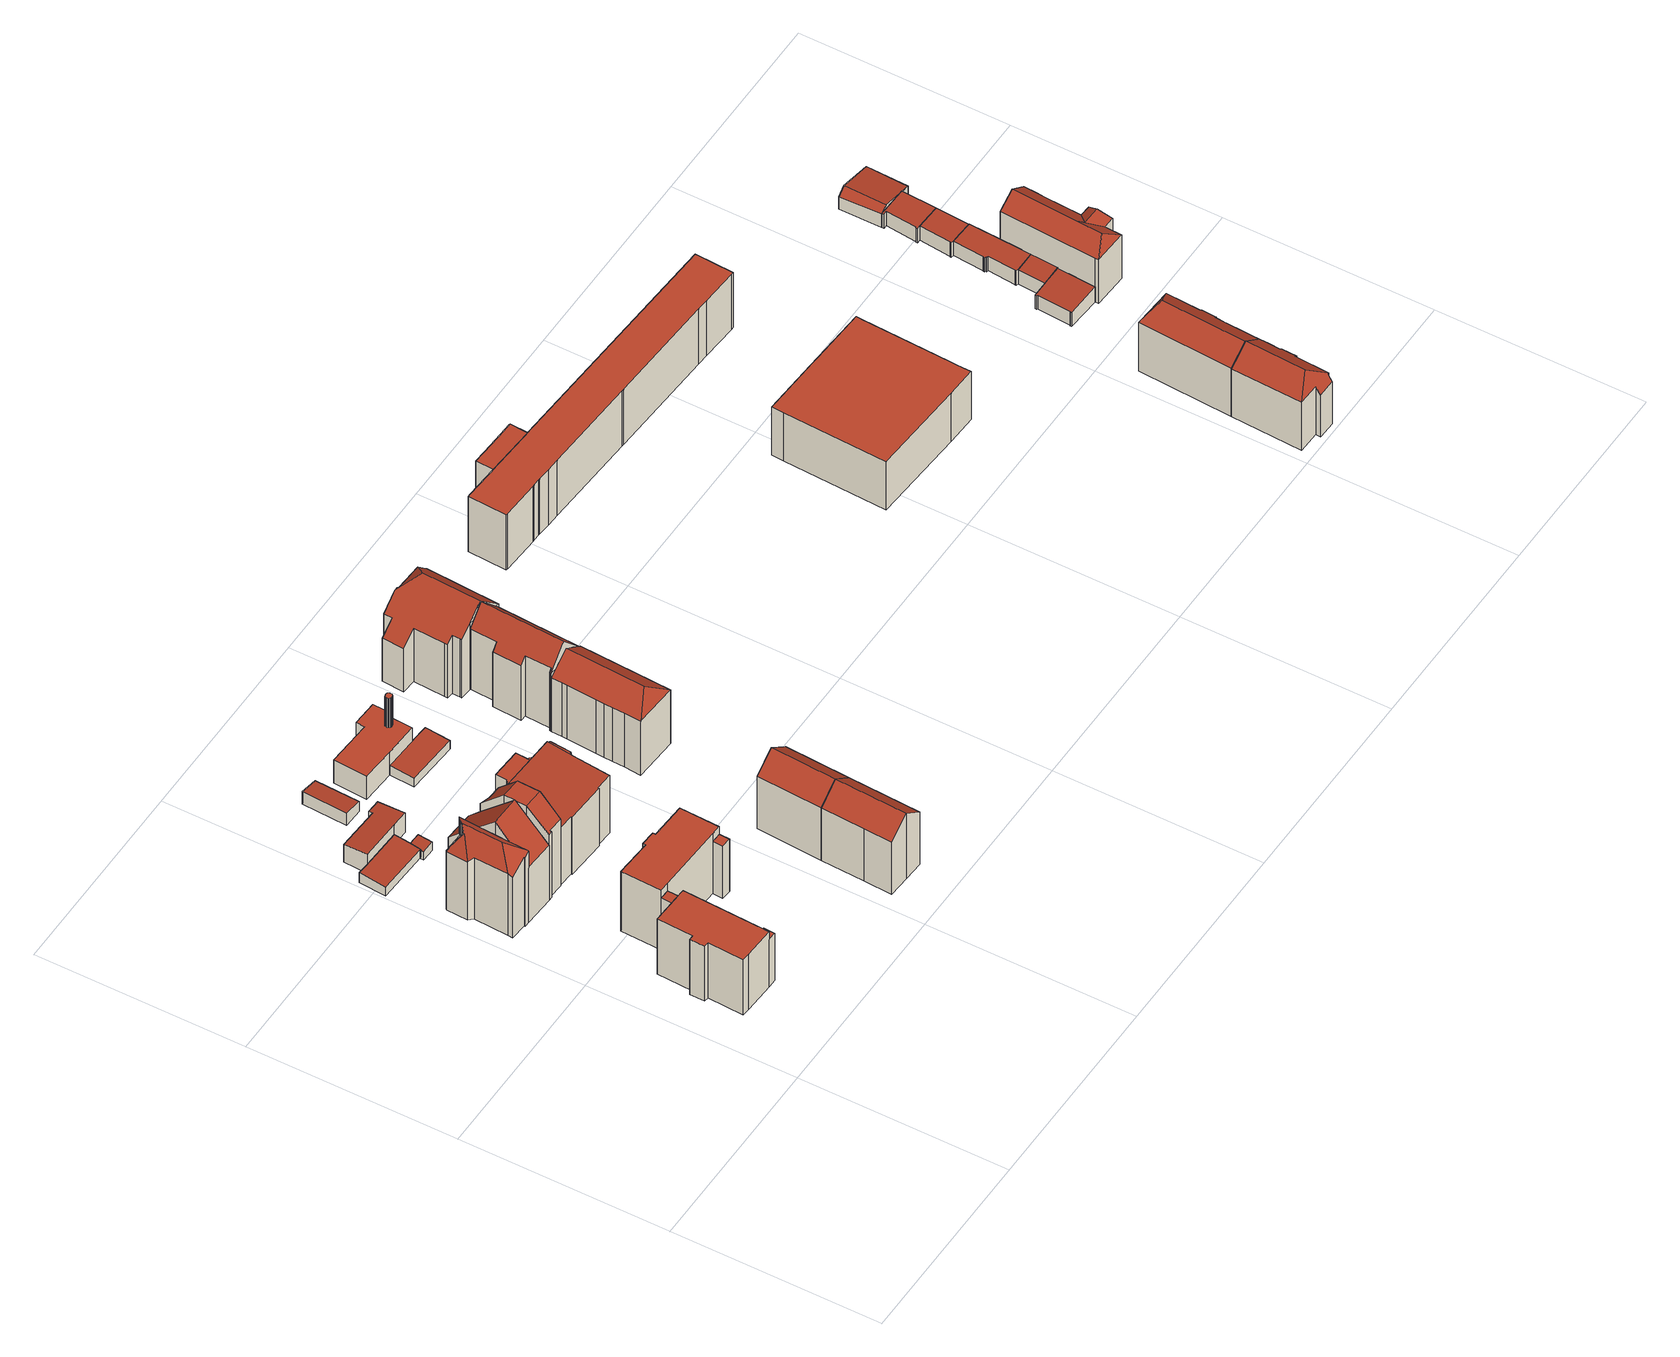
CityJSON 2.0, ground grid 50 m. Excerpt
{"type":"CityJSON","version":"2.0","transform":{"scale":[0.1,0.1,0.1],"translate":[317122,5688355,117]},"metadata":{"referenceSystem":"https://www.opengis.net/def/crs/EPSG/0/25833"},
"CityObjects":{
"building1":{"type":"Building","attributes":{"Gemeindeschluessel":14713000,"Geometrietyp2DReferenz":"3000","function":"31001_9998","roofType":"9999"},"children":["building1-1","building1-2","building1-3"]},
"building1-1":{"type":"BuildingPart","attributes":{"Dachtyp_tdc":"tdcPolyFlatRoof","Dachneigung":0,"QualitaetDacherkennung":42,"Geometrietyp2DReferenz":"3000","roofType":"1000","measuredHeight":13.83},"parents":["building1"],"geometry":[{"type":"MultiSurface","lod":"2","boundaries":[[[0,1,2,3]],[[1,4,5,2]],[[6,0,3,7]],[[6,4,1,0]],[[3,2,5,7]],[[7,5,4,6]]],"semantics":{"surfaces":[{"type":"WallSurface"},{"type":"RoofSurface"},{"type":"GroundSurface"},{"type":"ClosureSurface"}],"values":[0,0,0,1,2,3]}}]},
"building1-2":{"type":"BuildingPart","attributes":{"Dachtyp_tdc":"tdcPolyFlatRoof","Dachneigung":0,"QualitaetDacherkennung":67,"Geometrietyp2DReferenz":"3000","roofType":"1000","measuredHeight":13.85},"parents":["building1"],"geometry":[{"type":"MultiSurface","lod":"2","boundaries":[[[8,9,10,11]],[[12,13,14,15]],[[13,8,11,14]],[[13,12,9,8]],[[11,10,15,14]],[[15,10,9,12]]],"semantics":{"surfaces":[{"type":"WallSurface"},{"type":"RoofSurface"},{"type":"GroundSurface"},{"type":"ClosureSurface"}],"values":[0,0,0,1,2,3]}}]},
"building1-3":{"type":"BuildingPart","attributes":{"Dachtyp_tdc":"tdcPolyFlatRoof","Dachneigung":0,"QualitaetDacherkennung":80,"Geometrietyp2DReferenz":"3000","roofType":"1000","measuredHeight":16.08},"parents":["building1"],"geometry":[{"type":"MultiSurface","lod":"2","boundaries":[[[16,17,18,5,4]],[[17,19,20,18]],[[19,21,22,20]],[[21,23,24,22]],[[23,25,26,24]],[[25,27,28,26]],[[27,29,30,28]],[[29,31,12,15,30]],[[32,33,6,7,10,9]],[[32,31,29,27,25,23,21,19,17,16,33]],[[7,5,18,20,22,24,26,28,30,15,10]],[[4,6,33,16]],[[4,5,7,6]],[[9,12,31,32]],[[9,10,15,12]]],"semantics":{"surfaces":[{"type":"WallSurface"},{"type":"RoofSurface"},{"type":"GroundSurface"},{"type":"ClosureSurface"}],"values":[0,0,0,0,0,0,0,0,0,1,2,0,3,0,3]}}]},
"building2":{"type":"Building","attributes":{"Gemeindeschluessel":14713000,"Geometrietyp2DReferenz":"3000","function":"31001_9998","roofType":"9999"},"children":["building2-1","building2-2","building2-3","building2-4"]},
"building2-1":{"type":"BuildingPart","attributes":{"Dachtyp_tdc":"tdcFreeFormRoof","Dachneigung":57.87,"QualitaetDacherkennung":26,"Geometrietyp2DReferenz":"3000","roofType":"5000","measuredHeight":21.23},"parents":["building2"],"geometry":[{"type":"MultiSurface","lod":"2","boundaries":[[[34,35,36,37]],[[35,38,39,36]],[[38,40,41,39]],[[42,43,44,45,40,38]],[[42,38,35]],[[43,42,35,34,46]],[[37,36,39,41,47]],[[47,41,40,48]],[[37,47,48,34]],[[43,46,44]],[[45,48,40]],[[48,45,44,46,34]]],"semantics":{"surfaces":[{"type":"WallSurface"},{"type":"RoofSurface"},{"type":"GroundSurface"},{"type":"ClosureSurface"}],"values":[0,0,0,1,1,1,2,3,3,0,3,3]}}]},
"building2-2":{"type":"BuildingPart","attributes":{"Dachtyp_tdc":"tdcGableRoof","Dachneigung":44.61,"QualitaetDacherkennung":51,"Geometrietyp2DReferenz":"3000","roofType":"3100","measuredHeight":24.63},"parents":["building2"],"geometry":[{"type":"MultiSurface","lod":"2","boundaries":[[[49,50,51,52]],[[50,53,54,51]],[[53,55,56,54]],[[57,58,59,60]],[[61,62,55,53,50,49,63,64]],[[64,65,66,58,57,67,68,61]],[[69,52,51,54,56,70,71,72,60,59,73]],[[63,74,64]],[[49,52,69,74,63]],[[71,70,62,61]],[[70,56,55,62]],[[57,60,72,67]],[[67,72,71,61,68]],[[74,65,64]],[[69,73,66,65,74]],[[73,59,58,66]]],"semantics":{"surfaces":[{"type":"WallSurface"},{"type":"RoofSurface"},{"type":"GroundSurface"},{"type":"ClosureSurface"}],"values":[0,0,0,0,1,1,2,0,3,3,3,3,3,0,3,3]}}]},
"building2-3":{"type":"BuildingPart","attributes":{"Dachtyp_tdc":"tdcCutGableRoof","Dachneigung":45.67,"QualitaetDacherkennung":77,"Geometrietyp2DReferenz":"3000","roofType":"9999","measuredHeight":24.64},"parents":["building2"],"geometry":[{"type":"MultiSurface","lod":"2","boundaries":[[[75,76,77,78]],[[76,79,80,77]],[[79,81,57,60,80]],[[82,83,84,56,55]],[[83,85,86,84]],[[85,87,88,86]],[[87,89,90,88]],[[89,75,78,90]],[[91,81,79,76,75,89]],[[87,85,83,82,92]],[[89,87,92,61,68,91]],[[78,77,80,60,72,71,70,56,84,86,88,90]],[[67,57,81,91]],[[72,60,57,67]],[[92,62,61]],[[68,67,91]],[[62,70,71,61]],[[61,71,72,67,68]],[[82,55,62,92]],[[70,62,55,56]]],"semantics":{"surfaces":[{"type":"WallSurface"},{"type":"RoofSurface"},{"type":"GroundSurface"},{"type":"ClosureSurface"}],"values":[0,0,0,0,0,0,0,0,1,1,1,2,0,3,0,0,3,3,0,3]}}]},
"building2-4":{"type":"BuildingPart","attributes":{"Dachtyp_tdc":"tdcFreeFormRoof","Dachneigung":44.8,"QualitaetDacherkennung":39,"Geometrietyp2DReferenz":"3000","roofType":"5000","measuredHeight":21.69},"parents":["building2"],"geometry":[{"type":"MultiSurface","lod":"2","boundaries":[[[93,94,95,41,40]],[[94,96,49,52,95]],[[97,98,99,59,58]],[[98,100,101,99]],[[100,102,103,101]],[[102,104,105,103]],[[104,106,107,105]],[[106,108,34,37,107]],[[104,102,100,98,97,109,110]],[[109,65,74,63,96,94,93,111,110]],[[111,44,46,108,106,104,110]],[[47,41,95,52,69,73,59,99,101,103,105,107,37]],[[93,40,45,111]],[[40,41,47,48]],[[40,48,45]],[[66,65,109]],[[63,49,96]],[[69,52,49,63,74]],[[73,69,74,65,66]],[[97,58,66,109]],[[73,66,58,59]],[[45,44,111]],[[46,34,108]],[[37,34,48,47]],[[48,34,46,44,45]]],"semantics":{"surfaces":[{"type":"WallSurface"},{"type":"RoofSurface"},{"type":"GroundSurface"},{"type":"ClosureSurface"}],"values":[0,0,0,0,0,0,0,0,1,1,1,2,0,3,3,0,0,3,3,0,3,0,0,3,3]}}]},
"building3":{"type":"Building","attributes":{"Dachtyp_tdc":"tdcPolyFlatRoof","Gemeindeschluessel":14713000,"Dachneigung":4.51,"QualitaetDacherkennung":77,"Geometrietyp2DReferenz":"3000","function":"31001_9998","roofType":"2100","measuredHeight":2.89},"geometry":[{"type":"MultiSurface","lod":"2","boundaries":[[[112,113,114,115]],[[113,116,117,114]],[[116,118,119,117]],[[118,120,121,119]],[[120,122,123,121]],[[122,124,125,123]],[[124,112,115,125]],[[124,122,120,118,116,113,112]],[[115,114,117,119,121,123,125]]],"semantics":{"surfaces":[{"type":"WallSurface"},{"type":"RoofSurface"},{"type":"GroundSurface"}],"values":[0,0,0,0,0,0,0,1,2]}}]},
"building4":{"type":"Building","attributes":{"Gemeindeschluessel":14713000,"Geometrietyp2DReferenz":"3000","function":"31001_9998","roofType":"9999"},"children":["building4-1","building4-2"]},
"building4-1":{"type":"BuildingPart","attributes":{"Dachtyp_tdc":"tdcPolyFlatRoof","Dachneigung":0,"QualitaetDacherkennung":72,"Geometrietyp2DReferenz":"3000","roofType":"1000","measuredHeight":17.48},"parents":["building4"],"geometry":[{"type":"MultiSurface","lod":"2","boundaries":[[[126,127,128,129]],[[127,130,131,128]],[[130,132,133,131]],[[132,134,135,133]],[[134,136,137,135]],[[136,138,139,140,137]],[[141,142,143,144,145]],[[142,146,147,143]],[[146,126,129,147]],[[146,142,141,138,136,134,132,130,127,126]],[[129,128,131,133,135,137,140,144,143,147]],[[145,139,138,141]],[[145,144,140,139]]],"semantics":{"surfaces":[{"type":"WallSurface"},{"type":"RoofSurface"},{"type":"GroundSurface"},{"type":"ClosureSurface"}],"values":[0,0,0,0,0,0,0,0,0,1,2,0,3]}}]},
"building4-2":{"type":"BuildingPart","attributes":{"Dachtyp_tdc":"tdcPolyFlatRoof","Dachneigung":0,"QualitaetDacherkennung":61,"Geometrietyp2DReferenz":"3000","roofType":"1000","measuredHeight":15.31},"parents":["building4"],"geometry":[{"type":"MultiSurface","lod":"2","boundaries":[[[139,148,149,140]],[[148,150,151,149]],[[150,145,144,151]],[[145,150,148,139]],[[140,149,151,144]],[[140,144,145,139]]],"semantics":{"surfaces":[{"type":"WallSurface"},{"type":"RoofSurface"},{"type":"GroundSurface"},{"type":"ClosureSurface"}],"values":[0,0,0,1,2,3]}}]},
"building5":{"type":"Building","attributes":{"Dachtyp_tdc":"tdcPolyFlatRoof","Gemeindeschluessel":14713000,"Dachneigung":5.48,"QualitaetDacherkennung":64,"Geometrietyp2DReferenz":"3000","function":"31001_9998","roofType":"2100","measuredHeight":5.67},"geometry":[{"type":"MultiSurface","lod":"2","boundaries":[[[152,153,154,117]],[[153,155,156,154]],[[155,157,158,156]],[[157,159,160,158]],[[159,161,162,160]],[[161,163,119,162]],[[163,152,117,119]],[[163,161,159,157,155,153,152]],[[117,154,156,158,160,162,119]]],"semantics":{"surfaces":[{"type":"WallSurface"},{"type":"RoofSurface"},{"type":"GroundSurface"}],"values":[0,0,0,0,0,0,0,1,2]}}]},
"building6":{"type":"Building","attributes":{"Dachtyp_tdc":"tdcPolyFlatRoof","Gemeindeschluessel":14713000,"Dachneigung":3.28,"QualitaetDacherkennung":61,"Geometrietyp2DReferenz":"3000","function":"31001_9998","roofType":"2100","measuredHeight":2.63},"geometry":[{"type":"MultiSurface","lod":"2","boundaries":[[[164,124,165,166]],[[124,122,167,165]],[[122,168,169,167]],[[168,170,171,169]],[[170,172,173,171]],[[172,164,166,173]],[[172,170,168,122,124,164]],[[166,165,167,169,171,173]]],"semantics":{"surfaces":[{"type":"WallSurface"},{"type":"RoofSurface"},{"type":"GroundSurface"}],"values":[0,0,0,0,0,0,1,2]}}]},
"building7":{"type":"Building","attributes":{"Dachtyp_tdc":"tdcPolyFlatRoof","Gemeindeschluessel":14713000,"Dachneigung":9.12,"QualitaetDacherkennung":81,"Geometrietyp2DReferenz":"3000","function":"31001_9998","roofType":"2100","measuredHeight":3.55},"geometry":[{"type":"MultiSurface","lod":"2","boundaries":[[[174,175,176,177]],[[175,178,179,176]],[[178,180,181,179]],[[180,174,177,181]],[[180,178,175,174]],[[177,176,179,181]]],"semantics":{"surfaces":[{"type":"WallSurface"},{"type":"RoofSurface"},{"type":"GroundSurface"}],"values":[0,0,0,0,1,2]}}]},
"building8":{"type":"Building","attributes":{"Gemeindeschluessel":14713000,"Geometrietyp2DReferenz":"3000","function":"31001_9998","roofType":"9999"},"children":["building8-1","building8-2","building8-3"]},
"building8-1":{"type":"BuildingPart","attributes":{"Dachtyp_tdc":"tdcPolyFlatRoof","Dachneigung":3.31,"QualitaetDacherkennung":56,"Geometrietyp2DReferenz":"3000","roofType":"2100","measuredHeight":17.66},"parents":["building8"],"geometry":[{"type":"MultiSurface","lod":"2","boundaries":[[[182,183,184,185]],[[183,186,187,188,184]],[[189,190,191,192,193]],[[190,194,195,191]],[[194,196,197,195]],[[196,198,199,197]],[[198,200,201,199]],[[200,202,203,201]],[[202,182,185,203]],[[202,200,198,196,194,190,189,204,186,183,182]],[[185,184,188,205,206,192,191,195,197,199,201,203]],[[207,208,209,187,186,204]],[[207,206,205,209,208]],[[209,205,188,187]],[[189,193,207,204]],[[193,192,206,207]]],"semantics":{"surfaces":[{"type":"WallSurface"},{"type":"RoofSurface"},{"type":"GroundSurface"},{"type":"ClosureSurface"}],"values":[0,0,0,0,0,0,0,0,0,1,2,0,3,3,0,3]}}]},
"building8-2":{"type":"BuildingPart","attributes":{"Dachtyp_tdc":"tdcFreeFormRoof","Dachneigung":47.27,"QualitaetDacherkennung":34,"Geometrietyp2DReferenz":"3000","roofType":"5000","measuredHeight":17.37},"parents":["building8"],"geometry":[{"type":"MultiSurface","lod":"2","boundaries":[[[210,211,212,213,214]],[[211,215,216,212]],[[215,217,218,216]],[[217,219,220,218]],[[219,193,192,220]],[[221,222,223,224,207,193]],[[221,193,219]],[[222,221,219,217]],[[223,222,217,215]],[[225,224,223,215,211]],[[226,225,211,210]],[[210,208,226]],[[208,207,224,225,226]],[[213,212,216,218,220,192,206,205]],[[206,192,193,207]],[[205,206,207,208,209]],[[214,209,208,210]],[[214,213,205,209]]],"semantics":{"surfaces":[{"type":"WallSurface"},{"type":"RoofSurface"},{"type":"GroundSurface"},{"type":"ClosureSurface"}],"values":[0,0,0,0,0,1,1,1,1,1,1,1,1,2,3,3,0,3]}}]},
"building8-3":{"type":"BuildingPart","attributes":{"Dachtyp_tdc":"tdcPolyFlatRoof","Dachneigung":0,"QualitaetDacherkennung":65,"Geometrietyp2DReferenz":"3000","roofType":"1000","measuredHeight":16.7},"parents":["building8"],"geometry":[{"type":"MultiSurface","lod":"2","boundaries":[[[227,214,213,228]],[[187,229,230,188]],[[229,231,232,230]],[[231,227,228,232]],[[231,229,187,209,214,227]],[[228,213,205,188,230,232]],[[205,213,214,209]],[[205,209,187,188]]],"semantics":{"surfaces":[{"type":"WallSurface"},{"type":"RoofSurface"},{"type":"GroundSurface"},{"type":"ClosureSurface"}],"values":[0,0,0,0,1,2,3,3]}}]},
"building9":{"type":"Building","attributes":{"Dachtyp_tdc":"tdcGableRoof","Gemeindeschluessel":14713000,"Dachneigung":38.13,"QualitaetDacherkennung":93,"Geometrietyp2DReferenz":"3000","function":"31001_9998","roofType":"3100","measuredHeight":19.36},"geometry":[{"type":"MultiSurface","lod":"2","boundaries":[[[233,234,235,236]],[[234,237,238,235]],[[237,239,240,238]],[[239,241,242,240]],[[241,243,244,242]],[[243,245,246,244]],[[245,233,236,246]],[[241,239,237,234,233]],[[233,245,243,241]],[[236,235,238,240,242,244,246]]],"semantics":{"surfaces":[{"type":"WallSurface"},{"type":"RoofSurface"},{"type":"GroundSurface"}],"values":[0,0,0,0,0,0,0,1,1,2]}}]},
"building10":{"type":"Building","attributes":{"Gemeindeschluessel":14713000,"Geometrietyp2DReferenz":"3000","BezugspunktDach":"2000","function":"31001_9998"},"children":["building10-1","building10-2"]},
"building10-1":{"type":"BuildingPart","attributes":{"Dachtyp_tdc":"tdcPolyFlatRoof","Dachneigung":0,"QualitaetDacherkennung":0,"Geometrietyp2DReferenz":"3000","measuredHeight":6.74},"parents":["building10"],"geometry":[{"type":"MultiSurface","lod":"2","boundaries":[[[247,248,249,250,251,252,253,254,255]],[[255,254,256,257]],[[254,253,258,256]],[[253,252,259,258]],[[252,251,260,259]],[[251,250,261,260]],[[250,249,262,261]],[[249,248,263,262]],[[248,247,264,263]],[[247,255,257,264]],[[257,256,258,259,260,261,262,263,264]]],"semantics":{"surfaces":[{"type":"RoofSurface"},{"type":"WallSurface"},{"type":"GroundSurface"}],"values":[0,1,1,1,1,1,1,1,1,1,2]}}]},
"building10-2":{"type":"BuildingPart","attributes":{"Dachtyp_tdc":"tdcPolyFlatRoof","Dachneigung":0,"QualitaetDacherkennung":0,"Geometrietyp2DReferenz":"3000","measuredHeight":8.55},"parents":["building10"],"geometry":[{"type":"MultiSurface","lod":"2","boundaries":[[[265,266,267,268,269,270,271,272,273,274,275,276,277,278,279,280,281,282]],[[282,281,283,284]],[[281,280,285,283]],[[280,279,286,285]],[[279,278,287,286]],[[278,277,288,287]],[[277,276,289,288]],[[276,275,290,289]],[[275,274,291,290]],[[274,273,292,291]],[[273,272,293,292]],[[272,271,294,293]],[[271,270,295,294]],[[270,269,296,295]],[[269,268,297,296]],[[268,267,298,297]],[[267,266,299,298]],[[266,265,300,299]],[[265,282,284,300]],[[284,283,285,286,287,288,289,290,291,292,293,294,295,296,297,298,299,300]]],"semantics":{"surfaces":[{"type":"RoofSurface"},{"type":"WallSurface"},{"type":"GroundSurface"}],"values":[0,1,1,1,1,1,1,1,1,1,1,1,1,1,1,1,1,1,1,2]}}]},
"building11":{"type":"Building","attributes":{"Dachtyp_tdc":"tdcPolyFlatRoof","Gemeindeschluessel":14713000,"Dachneigung":3.93,"QualitaetDacherkennung":64,"Geometrietyp2DReferenz":"3000","function":"31001_9998","roofType":"2100","measuredHeight":2.81},"geometry":[{"type":"MultiSurface","lod":"2","boundaries":[[[301,302,303,304]],[[302,305,306,303]],[[305,307,308,306]],[[307,309,310,308]],[[309,301,304,310]],[[309,307,305,302,301]],[[304,303,306,308,310]]],"semantics":{"surfaces":[{"type":"WallSurface"},{"type":"RoofSurface"},{"type":"GroundSurface"}],"values":[0,0,0,0,0,1,2]}}]},
"building12":{"type":"Building","attributes":{"Dachtyp_tdc":"tdcGableRoof","Gemeindeschluessel":14713000,"Dachneigung":37.59,"QualitaetDacherkennung":87,"Geometrietyp2DReferenz":"3000","function":"31001_9998","roofType":"3100","measuredHeight":19.35},"geometry":[{"type":"MultiSurface","lod":"2","boundaries":[[[239,311,312,240]],[[311,313,314,312]],[[313,243,244,314]],[[243,239,240,244]],[[313,311,315]],[[239,243,241]],[[311,239,241,315]],[[243,313,315,241]],[[240,312,314,244]]],"semantics":{"surfaces":[{"type":"WallSurface"},{"type":"RoofSurface"},{"type":"GroundSurface"}],"values":[0,0,0,0,0,0,1,1,2]}}]},
"building13":{"type":"Building","attributes":{"Dachtyp_tdc":"tdcFreeFormRoof","Gemeindeschluessel":14713000,"Dachneigung":37.11,"QualitaetDacherkennung":87,"Geometrietyp2DReferenz":"3000","function":"31001_9998","roofType":"5000","measuredHeight":19.68},"geometry":[{"type":"MultiSurface","lod":"2","boundaries":[[[316,317,318,319]],[[317,320,321,318]],[[320,322,323,321]],[[322,324,325,323]],[[324,326,327,325]],[[326,328,329,327]],[[328,330,331,329]],[[330,332,333,331]],[[332,334,335,333]],[[334,316,319,335]],[[334,336,337]],[[334,332,338,336]],[[336,338,330,328,326,324,322,320,317,316,337]],[[332,330,338]],[[316,334,337]],[[319,318,321,323,325,327,329,331,333,335]]],"semantics":{"surfaces":[{"type":"WallSurface"},{"type":"RoofSurface"},{"type":"GroundSurface"}],"values":[0,0,0,0,0,0,0,0,0,0,1,1,1,0,0,2]}}]},
"building14":{"type":"Building","attributes":{"Dachtyp_tdc":"tdcFreeFormRoof","Gemeindeschluessel":14713000,"Dachneigung":48.63,"QualitaetDacherkennung":49,"Geometrietyp2DReferenz":"3000","function":"31001_9998","roofType":"5000","measuredHeight":22.26},"geometry":[{"type":"MultiSurface","lod":"2","boundaries":[[[339,340,341,342]],[[340,343,344,341]],[[343,345,346,344]],[[345,347,348,346]],[[347,349,350,348]],[[349,351,352,350]],[[351,353,354,352]],[[353,355,356,354]],[[355,357,333,356]],[[357,358,331,333]],[[358,359,360,331]],[[359,361,362,360]],[[361,339,342,362]],[[357,355,353,363,364]],[[364,363,351,349,347,345,343,340,339,361,359,358]],[[353,351,363]],[[358,357,364]],[[342,341,344,346,348,350,352,354,356,333,331,360,362]]],"semantics":{"surfaces":[{"type":"WallSurface"},{"type":"RoofSurface"},{"type":"GroundSurface"}],"values":[0,0,0,0,0,0,0,0,0,0,0,0,0,1,1,0,0,2]}}]},
"building15":{"type":"Building","attributes":{"Dachtyp_tdc":"tdcFreeFormRoof","Gemeindeschluessel":14713000,"Dachneigung":40.56,"QualitaetDacherkennung":44,"Geometrietyp2DReferenz":"3000","function":"31001_9998","roofType":"5000","measuredHeight":22.6},"geometry":[{"type":"MultiSurface","lod":"2","boundaries":[[[365,366,352,354]],[[366,367,368,352]],[[367,369,370,368]],[[369,371,372,370]],[[371,373,374,372]],[[373,375,376,374]],[[375,377,378,376]],[[377,379,380,378]],[[379,381,382,380]],[[381,383,384,382]],[[383,385,386,384]],[[385,387,388,386]],[[387,389,390,388]],[[389,391,392,390]],[[391,393,394,392]],[[393,365,354,394]],[[395,396,389,387,397]],[[371,369,367,366,398,395,397,385,383,381,379,377,375,373]],[[365,393,391,396,395,398]],[[366,365,398]],[[387,385,397]],[[391,389,396]],[[354,352,368,370,372,374,376,378,380,382,384,386,388,390,392,394]]],"semantics":{"surfaces":[{"type":"WallSurface"},{"type":"RoofSurface"},{"type":"GroundSurface"}],"values":[0,0,0,0,0,0,0,0,0,0,0,0,0,0,0,0,1,1,1,0,0,0,2]}}]},
"building16":{"type":"Building","attributes":{"name":"Schule Bernhard-Göring-Straße","Gemeindeschluessel":14713000,"Geometrietyp2DReferenz":"3000","function":"31001_3021","roofType":"9999"},"children":["building16-1","building16-2"]},
"building16-1":{"type":"BuildingPart","attributes":{"Dachtyp_tdc":"tdcPolyFlatRoof","Dachneigung":0,"QualitaetDacherkennung":60,"Geometrietyp2DReferenz":"3000","roofType":"1000","measuredHeight":16.12},"parents":["building16"],"geometry":[{"type":"MultiSurface","lod":"2","boundaries":[[[399,400,401,402]],[[400,403,404,401]],[[405,406,407,408]],[[406,409,410,407]],[[409,411,412,410]],[[411,413,414,412]],[[413,415,416,414]],[[415,417,418,416]],[[417,419,420,418]],[[419,421,422,420]],[[421,423,424,422]],[[423,425,426,424]],[[425,427,428,426]],[[427,429,430,428]],[[429,431,432,430]],[[431,433,434,432]],[[433,435,436,434]],[[435,399,402,436]],[[435,433,431,429,427,425,423,421,419,417,415,413,411,409,406,405,437,403,400,399]],[[402,401,404,438,408,407,410,412,414,416,418,420,422,424,426,428,430,432,434,436]],[[438,404,403,437]],[[408,438,437,405]]],"semantics":{"surfaces":[{"type":"WallSurface"},{"type":"RoofSurface"},{"type":"GroundSurface"},{"type":"ClosureSurface"}],"values":[0,0,0,0,0,0,0,0,0,0,0,0,0,0,0,0,0,0,1,2,3,3]}}]},
"building16-2":{"type":"BuildingPart","attributes":{"Dachtyp_tdc":"tdcPolyFlatRoof","Dachneigung":0,"QualitaetDacherkennung":78,"Geometrietyp2DReferenz":"3000","roofType":"1000","measuredHeight":16.14},"parents":["building16"],"geometry":[{"type":"MultiSurface","lod":"2","boundaries":[[[439,440,404,403]],[[439,441,442,440]],[[441,443,444,442]],[[443,445,446,444]],[[445,447,448,446]],[[447,405,408,448]],[[447,445,443,441,439,403,437,405]],[[408,438,404,440,442,444,446,448]],[[437,438,408,405]],[[403,404,438,437]]],"semantics":{"surfaces":[{"type":"WallSurface"},{"type":"RoofSurface"},{"type":"GroundSurface"},{"type":"ClosureSurface"}],"values":[0,0,0,0,0,0,1,2,3,3]}}]},
"building17":{"type":"Building","attributes":{"Dachtyp_tdc":"tdcPolyFlatRoof","Gemeindeschluessel":14713000,"Dachneigung":0,"QualitaetDacherkennung":70,"Geometrietyp2DReferenz":"3000","function":"31001_3211","roofType":"1000","measuredHeight":14.08},"geometry":[{"type":"MultiSurface","lod":"2","boundaries":[[[449,450,451,452]],[[450,453,454,451]],[[453,455,456,454]],[[455,457,458,456]],[[457,459,460,458]],[[459,461,462,460]],[[461,463,464,462]],[[463,465,466,464]],[[465,467,468,466]],[[467,469,470,468]],[[469,471,472,470]],[[471,449,452,472]],[[471,469,467,465,463,461,459,457,455,453,450,449]],[[452,451,454,456,458,460,462,464,466,468,470,472]]],"semantics":{"surfaces":[{"type":"WallSurface"},{"type":"RoofSurface"},{"type":"GroundSurface"}],"values":[0,0,0,0,0,0,0,0,0,0,0,0,1,2]}}]},
"building18":{"type":"Building","attributes":{"Dachtyp_tdc":"tdcHipAndGableRoof","Gemeindeschluessel":14713000,"Dachneigung":36.86,"QualitaetDacherkennung":92,"Geometrietyp2DReferenz":"3000","function":"31001_9998","roofType":"5000","measuredHeight":17.83},"geometry":[{"type":"MultiSurface","lod":"2","boundaries":[[[473,474,475,476]],[[474,477,478,475]],[[477,479,480,478]],[[479,481,482,480]],[[481,483,484,482]],[[483,485,486,484]],[[485,487,488,486]],[[487,489,490,488]],[[489,491,492,490]],[[491,493,494,492]],[[493,495,496,494]],[[495,497,498,496]],[[497,499,500,498]],[[499,501,502,500]],[[501,473,476,502]],[[497,495,493,491,489,487,503]],[[487,485,483,481,479,477,474,473,501,503]],[[501,499,497,503]],[[476,475,478,480,482,484,486,488,490,492,494,496,498,500,502]]],"semantics":{"surfaces":[{"type":"WallSurface"},{"type":"RoofSurface"},{"type":"GroundSurface"}],"values":[0,0,0,0,0,0,0,0,0,0,0,0,0,0,0,1,1,1,2]}}]},
"building19":{"type":"Building","attributes":{"Dachtyp_tdc":"tdcHipAndGableRoof","Gemeindeschluessel":14713000,"Dachneigung":36.91,"QualitaetDacherkennung":95,"Geometrietyp2DReferenz":"3000","function":"31001_9998","roofType":"5000","measuredHeight":17.85},"geometry":[{"type":"MultiSurface","lod":"2","boundaries":[[[504,505,506,507]],[[505,508,509,506]],[[508,510,511,509]],[[510,512,513,511]],[[512,514,515,513]],[[514,516,517,515]],[[516,518,519,517]],[[518,520,476,519]],[[520,521,522,476]],[[521,523,500,522]],[[523,524,525,500]],[[524,526,527,525]],[[526,528,529,527]],[[528,530,531,529]],[[530,532,533,531]],[[532,504,507,533]],[[528,526,524,534]],[[524,523,521,534]],[[521,520,518,516,514,512,510,508,505,504,532,530,528,534]],[[507,506,509,511,513,515,517,519,476,522,500,525,527,529,531,533]]],"semantics":{"surfaces":[{"type":"WallSurface"},{"type":"RoofSurface"},{"type":"GroundSurface"}],"values":[0,0,0,0,0,0,0,0,0,0,0,0,0,0,0,0,1,1,1,2]}}]},
"building20":{"type":"Building","attributes":{"Gemeindeschluessel":14713000,"Geometrietyp2DReferenz":"3000","function":"31001_9998","roofType":"9999"},"children":["building20-1","building20-2","building20-3","building20-4","building20-5","building20-6"]},
"building20-1":{"type":"BuildingPart","attributes":{"Dachtyp_tdc":"tdcPolyFlatRoof","Dachneigung":2.81,"QualitaetDacherkennung":81,"Geometrietyp2DReferenz":"3000","roofType":"2100","measuredHeight":4.49},"parents":["building20"],"geometry":[{"type":"MultiSurface","lod":"2","boundaries":[[[535,536,537,538,539,540]],[[541,542,543,544]],[[541,545,546,542]],[[545,547,548,546]],[[547,549,550,548]],[[549,551,552,550]],[[551,553,554,555,552]],[[553,551,549,547,545,541,544,556,536,535,557,558]],[[538,537,543,542,546,548,550,552,555]],[[544,543,537,536,556]],[[540,557,535]],[[554,553,558]],[[538,555,554,539]],[[539,554,558,557,540]]],"semantics":{"surfaces":[{"type":"WallSurface"},{"type":"RoofSurface"},{"type":"GroundSurface"},{"type":"ClosureSurface"}],"values":[0,0,0,0,0,0,0,1,2,3,0,0,3,3]}}]},
"building20-2":{"type":"BuildingPart","attributes":{"Dachtyp_tdc":"tdcGableRoof","Dachneigung":10.21,"QualitaetDacherkennung":21,"Geometrietyp2DReferenz":"3000","roofType":"3100","measuredHeight":5.33},"parents":["building20"],"geometry":[{"type":"MultiSurface","lod":"2","boundaries":[[[554,559,560,555]],[[559,561,562,560]],[[561,563,564,562]],[[561,559,565]],[[559,554,558,566,565]],[[563,561,565,566,557,540]],[[555,560,562,564,538]],[[539,538,564,563]],[[554,555,538,539]],[[566,558,557]],[[540,539,563]],[[557,558,554,539,540]]],"semantics":{"surfaces":[{"type":"WallSurface"},{"type":"RoofSurface"},{"type":"GroundSurface"},{"type":"ClosureSurface"}],"values":[0,0,0,0,1,1,2,0,3,0,0,3]}}]},
"building20-3":{"type":"BuildingPart","attributes":{"Dachtyp_tdc":"tdcPolyFlatRoof","Dachneigung":4.76,"QualitaetDacherkennung":84,"Geometrietyp2DReferenz":"3000","roofType":"2100","measuredHeight":4.62},"parents":["building20"],"geometry":[{"type":"MultiSurface","lod":"2","boundaries":[[[567,568,569,570,571]],[[568,572,573,569]],[[572,574,575,573]],[[574,576,577,575]],[[576,578,579,577]],[[578,580,581,579]],[[580,582,583,581]],[[582,584,585,583]],[[584,586,587,585]],[[586,588,589,587]],[[590,591,592,593,594]],[[591,595,596,592]],[[595,591,590,597,588,586,584,582,580,578,576,574,572,568,567]],[[570,569,573,575,577,579,581,583,585,587,589,593,592,596]],[[594,597,590]],[[593,589,588,597,594]],[[567,571,595]],[[571,570,596,595]]],"semantics":{"surfaces":[{"type":"WallSurface"},{"type":"RoofSurface"},{"type":"GroundSurface"},{"type":"ClosureSurface"}],"values":[0,0,0,0,0,0,0,0,0,0,0,0,1,2,0,3,0,3]}}]},
"building20-4":{"type":"BuildingPart","attributes":{"Dachtyp_tdc":"tdcPolyFlatRoof","Dachneigung":2.97,"QualitaetDacherkennung":83,"Geometrietyp2DReferenz":"3000","roofType":"2100","measuredHeight":4.45},"parents":["building20"],"geometry":[{"type":"MultiSurface","lod":"2","boundaries":[[[598,599,600,601]],[[599,602,603,600]],[[602,604,605,603]],[[604,606,607,605]],[[606,608,609,607]],[[608,610,611,612,609]],[[613,614,615,616]],[[614,598,601,615]],[[614,613,617,610,608,606,604,602,599,598]],[[601,600,603,605,607,609,612,616,615]],[[617,611,610]],[[616,612,611,617,613]]],"semantics":{"surfaces":[{"type":"WallSurface"},{"type":"RoofSurface"},{"type":"GroundSurface"},{"type":"ClosureSurface"}],"values":[0,0,0,0,0,0,0,0,1,2,0,3]}}]},
"building20-5":{"type":"BuildingPart","attributes":{"Dachtyp_tdc":"tdcPolyFlatRoof","Dachneigung":5.42,"QualitaetDacherkennung":82,"Geometrietyp2DReferenz":"3000","roofType":"2100","measuredHeight":4.58},"parents":["building20"],"geometry":[{"type":"MultiSurface","lod":"2","boundaries":[[[595,618,613,616,596]],[[611,571,570,612]],[[571,611,617,618,595]],[[596,616,612,570]],[[617,613,618]],[[611,612,616,613,617]],[[596,570,571,595]]],"semantics":{"surfaces":[{"type":"WallSurface"},{"type":"RoofSurface"},{"type":"GroundSurface"},{"type":"ClosureSurface"}],"values":[0,0,1,2,0,3,3]}}]},
"building20-6":{"type":"BuildingPart","attributes":{"Dachtyp_tdc":"tdcPolyFlatRoof","Dachneigung":3.01,"QualitaetDacherkennung":79,"Geometrietyp2DReferenz":"3000","roofType":"2100","measuredHeight":4.51},"parents":["building20"],"geometry":[{"type":"MultiSurface","lod":"2","boundaries":[[[594,593,537,536]],[[619,620,621,589,588]],[[620,622,623,621]],[[622,624,625,623]],[[624,544,543,625]],[[544,624,622,620,619,597,594,536,556]],[[537,593,589,621,623,625,543]],[[619,588,597]],[[588,589,593,594,597]],[[537,543,544,556,536]]],"semantics":{"surfaces":[{"type":"WallSurface"},{"type":"RoofSurface"},{"type":"GroundSurface"},{"type":"ClosureSurface"}],"values":[0,0,0,0,0,1,2,0,3,3]}}]},
"building21":{"type":"Building","attributes":{"Dachtyp_tdc":"tdcFreeFormRoof","Gemeindeschluessel":14713000,"Dachneigung":34.41,"QualitaetDacherkennung":69,"Geometrietyp2DReferenz":"3000","function":"31001_9998","roofType":"5000","measuredHeight":15.55},"geometry":[{"type":"MultiSurface","lod":"2","boundaries":[[[626,627,628,629]],[[627,630,631,628]],[[630,632,633,631]],[[632,634,635,633]],[[634,636,637,635]],[[636,638,639,637]],[[638,640,615,639]],[[640,641,592,615]],[[641,642,643,592]],[[642,644,645,643]],[[644,646,647,645]],[[646,626,629,647]],[[642,641,640,638,648,649]],[[638,636,648]],[[636,634,649,648]],[[634,632,650,651,649]],[[632,630,650]],[[630,627,651,650]],[[627,626,646,644,642,649,651]],[[629,628,631,633,635,637,639,615,592,643,645,647]]],"semantics":{"surfaces":[{"type":"WallSurface"},{"type":"RoofSurface"},{"type":"GroundSurface"}],"values":[0,0,0,0,0,0,0,0,0,0,0,0,1,1,1,1,1,1,1,2]}}]}
},
"vertices":[
[193,195,167],[192,168,167],[192,168,28],[193,195,28],[171,169,167],[171,169,28],[173,196,167],[173,196,28],
[182,415,167],[181,378,167],[181,378,28],[182,415,28],[156,379,167],[158,416,167],[158,416,28],[156,379,28],
[171,169,189],[96,172,189],[96,172,28],[77,173,189],[77,173,28],[81,259,189],[81,259,28],[70,260,189],[70,260,28],[71,296,189],[71,296,28],[82,296,189],[82,296,28],[86,382,189],[86,382,28],[156,379,189],[181,378,189],[173,196,189],
[32,796,179],[35,847,179],[35,847,10],[32,796,10],[38,850,179],[38,850,10],[90,848,179],[90,848,10],[40,845,188],[61,822,222],[67,827,213],[81,840,191],[34,798,182],[81,840,10],[81,840,179],
[99,856,171],[100,883,144],[100,883,10],[99,856,10],[173,879,144],[173,879,10],[172,851,172],[172,851,10],[163,683,172],[90,687,171],[90,687,10],[163,683,10],[167,766,256],[169,792,230],[96,807,219],[94,769,256],[92,733,219],[90,690,174],[166,737,226],[167,765,256],[94,769,10],[169,792,10],[167,766,10],[166,737,10],[90,690,10],[94,769,219],
[211,684,205],[173,686,205],[173,686,10],[211,684,10],[173,683,202],[173,683,10],[163,683,202],[172,851,196],[185,837,209],[185,837,10],[219,835,209],[219,835,10],[217,789,255],[217,789,10],[214,734,256],[214,734,10],[166,737,256],[169,792,255],
[90,848,223],[89,848,223],[89,848,10],[99,856,219],[90,687,218],[77,687,210],[77,687,10],[77,690,211],[77,690,10],[36,692,186],[36,692,10],[37,704,190],[37,704,10],[41,786,190],[41,786,10],[32,796,180],[90,690,219],[76,741,227],[81,840,227],
[0,970,40],[4,1035,45],[4,1035,16],[0,970,16],[34,1033,45],[34,1033,16],[132,1029,45],[132,1029,16],[130,991,42],[130,991,16],[128,964,40],[128,964,16],[126,964,40],[126,964,16],
[162,513,189],[251,508,189],[251,508,14],[162,513,14],[251,515,189],[251,515,14],[287,513,189],[287,513,14],[287,506,189],[287,506,14],[375,502,189],[375,502,14],[371,407,189],[371,407,167],[371,407,14],[347,408,189],[182,415,189],[182,415,14],[347,408,14],[347,408,167],[158,416,189],[158,416,14],
[370,382,167],[370,382,14],[346,383,167],[346,383,14],
[34,1033,73],[37,1091,68],[37,1091,16],[142,1086,68],[142,1086,16],[142,1096,67],[142,1096,16],[175,1094,67],[175,1094,16],[172,1027,73],[172,1027,16],[132,1029,73],
[126,956,39],[126,964,15],[126,956,15],[128,964,15],[130,991,41],[130,991,15],[160,990,41],[160,990,15],[158,955,39],[158,955,15],
[134,1247,51],[179,1244,44],[179,1244,15],[134,1247,15],[175,1138,44],[175,1138,15],[128,1139,51],[128,1139,15],
[219,835,189],[254,833,189],[254,833,12],[219,835,12],[254,834,189],[254,834,179],[254,834,12],[392,766,185],[387,674,180],[387,674,12],[392,766,12],[392,766,180],[345,677,180],[345,677,12],[345,674,180],[345,674,12],[248,679,180],[248,679,12],[248,682,180],[248,682,12],[211,684,180],[211,684,12],[396,827,189],[342,829,12],[396,827,12],[396,827,180],[342,829,180],[342,829,179],
[342,842,180],[352,833,180],[352,833,12],[342,842,12],[342,842,179],[401,830,180],[401,830,12],[407,826,180],[407,826,12],[403,776,180],[403,776,12],[398,776,185],[401,824,186],[400,826,184],[397,829,182],[351,831,182],[346,833,184],
[344,870,179],[344,870,12],[269,847,179],[269,847,12],[271,874,179],[271,874,12],
[582,93,208],[530,96,167],[530,96,15],[582,93,15],[534,163,167],[534,163,15],[539,267,168],[539,267,15],[591,265,208],[591,265,15],[639,262,170],[639,262,15],[631,90,169],[631,90,15],
[295,1138,80],[377,1134,80],[380,1195,80],[390,1195,80],[392,1236,80],[331,1239,80],[330,1218,80],[218,1224,80],[213,1143,80],[218,1224,13],[213,1143,13],[330,1218,13],[331,1239,13],[392,1236,13],[390,1195,13],[380,1195,13],[377,1134,13],[295,1138,13],
[306,1143,240],[306,1145,240],[305,1148,240],[303,1149,240],[300,1150,240],[297,1150,240],[295,1149,240],[293,1148,240],[292,1145,240],[291,1143,240],[292,1140,240],[293,1138,240],[295,1136,240],[297,1135,240],[300,1135,240],[303,1136,240],[305,1138,240],[306,1140,240],[305,1138,154],[306,1140,154],[303,1136,154],[300,1135,154],[297,1135,154],[295,1136,154],[293,1138,154],[292,1140,154],[291,1143,154],[292,1145,154],[293,1148,154],[295,1149,154],[297,1150,154],[300,1150,154],[303,1149,154],[305,1148,154],[306,1145,154],[306,1143,154],
[292,1078,38],[295,1138,42],[295,1138,14],[292,1078,14],[377,1134,42],[377,1134,14],[423,1131,42],[423,1131,14],[420,1071,38],[420,1071,14],
[548,424,168],[548,424,15],[648,417,169],[648,417,15],[599,421,208],
[556,703,170],[559,742,170],[559,742,13],[556,703,13],[560,772,170],[560,772,13],[561,792,170],[561,792,13],[562,811,170],[562,811,13],[566,882,170],[566,882,13],[567,895,170],[567,895,13],[568,921,170],[568,921,13],[674,916,170],[674,916,13],[663,697,170],[663,697,13],[611,728,210],[557,703,170],[621,919,210],
[577,988,189],[563,989,173],[563,989,13],[577,988,13],[567,1058,173],[567,1058,13],[570,1058,176],[570,1058,13],[581,1058,189],[581,1058,13],[584,1120,189],[584,1120,13],[584,1122,189],[584,1122,13],[687,1117,164],[687,1117,13],[677,916,164],[677,916,13],[674,916,167],[568,921,183],[568,925,183],[568,925,13],[575,925,190],[575,925,13],[624,1120,236],[614,919,236],
[687,1117,173],[584,1122,208],[555,1124,183],[555,1124,13],[555,1128,183],[555,1128,13],[556,1147,183],[556,1147,13],[540,1148,169],[540,1148,13],[540,1156,168],[540,1156,13],[544,1231,168],[544,1231,13],[509,1233,139],[509,1233,13],[512,1286,139],[512,1286,13],[547,1284,168],[547,1284,13],[548,1304,168],[548,1304,13],[598,1302,202],[598,1302,13],[597,1297,206],[597,1297,13],[691,1292,179],[691,1292,13],[697,1292,173],[697,1292,13],[629,1261,239],[664,1294,206],[587,1302,202],[621,1120,239],
[918,1327,167],[926,1327,167],[926,1327,6],[918,1327,6],[1008,1322,167],[1008,1322,6],[1132,1316,167],[1734,1282,167],[1734,1282,6],[1132,1316,6],[1729,1190,167],[1729,1190,6],[1723,1190,167],[1723,1190,6],[1634,1195,167],[1634,1195,6],[1606,1197,167],[1606,1197,6],[1335,1211,167],[1335,1211,6],[1330,1212,167],[1330,1212,6],[1096,1224,167],[1096,1224,6],[1065,1226,167],[1065,1226,6],[1034,1228,167],[1034,1228,6],[1030,1228,167],[1030,1228,6],[1014,1229,167],[1014,1229,6],[1009,1229,167],[1009,1229,6],[917,1234,167],[917,1234,6],[913,1234,167],[913,1234,6],[1132,1315,167],[1132,1315,6],
[1010,1365,167],[1010,1365,6],[1043,1363,167],[1043,1363,6],[1099,1360,167],[1099,1360,6],[1132,1359,167],[1132,1359,6],[1135,1359,167],[1135,1359,6],
[1440,655,161],[1451,904,161],[1451,904,20],[1440,655,20],[1452,933,161],[1452,933,20],[1592,926,161],[1592,926,20],[1621,924,161],[1621,924,20],[1757,917,161],[1757,917,20],[1757,909,161],[1757,909,20],[1756,904,161],[1756,904,20],[1747,692,161],[1747,692,20],[1746,673,161],[1746,673,20],[1745,638,161],[1745,638,20],[1672,641,161],[1672,641,20],
[2123,186,161],[2122,164,161],[2122,164,21],[2123,186,21],[2122,160,161],[2122,160,21],[2120,136,161],[2120,136,21],[2125,134,157],[2125,134,21],[2124,99,157],[2124,99,21],[2119,99,160],[2119,99,21],[2114,17,161],[2114,17,21],[2111,17,160],[2111,17,21],[2110,6,144],[2110,6,21],[2066,7,143],[2066,7,21],[2067,19,161],[2067,19,21],[2014,21,162],[2014,21,21],[2022,191,161],[2022,191,21],[2072,188,199],[2072,188,21],[2065,43,199],
[2135,322,157],[2134,300,157],[2134,300,21],[2135,322,21],[2134,294,157],[2134,294,21],[2129,294,161],[2129,294,21],[2127,270,160],[2127,270,21],[2127,267,160],[2127,267,21],[2125,226,160],[2125,226,21],[2124,204,160],[2124,204,21],[2123,186,160],[2071,188,199],[2071,188,21],[2022,191,162],[2035,418,162],[2035,418,21],[2041,417,162],[2041,417,21],[2136,413,160],[2136,413,21],[2130,330,161],[2130,330,21],[2135,329,157],[2135,329,21],[2083,391,199],
[2182,1064,67],[2177,980,67],[2177,980,22],[2182,1064,22],[2182,1064,61],[2182,1064,65],[2110,984,63],[2110,984,22],[2119,984,22],[2119,984,64],[2110,987,63],[2110,987,22],[2112,989,64],[2112,989,22],[2119,1063,64],[2119,1063,22],[2110,1063,63],[2110,1063,22],[2110,1068,63],[2110,1068,61],[2110,1068,22],[2151,982,65],[2174,1064,66],[2113,1068,63],
[2109,1169,57],[2109,1169,22],[2209,1164,60],[2209,1164,22],[2204,1063,61],[2204,1063,22],[2127,1168,75],[2125,1067,75],
[2117,751,64],[2111,752,64],[2111,752,22],[2117,751,22],[2117,751,63],[2111,754,64],[2111,754,22],[2112,754,64],[2112,754,22],[2117,822,64],[2117,822,22],[2113,823,63],[2113,823,22],[2114,825,63],[2114,825,22],[2111,826,63],[2111,826,22],[2111,829,63],[2111,829,22],[2112,831,63],[2112,831,22],[2118,904,63],[2118,904,22],[2172,899,68],[2168,824,68],[2168,824,22],[2172,899,22],[2172,899,67],[2164,749,68],[2164,749,22],[2140,902,65],
[2070,597,62],[2070,600,62],[2070,600,22],[2070,597,22],[2072,600,62],[2072,600,22],[2077,681,62],[2077,681,22],[2075,682,62],[2075,682,22],[2075,686,62],[2075,686,22],[2113,685,64],[2113,685,63],[2113,685,22],[2160,683,66],[2154,592,66],[2154,592,22],[2160,683,22],[2130,684,65],
[2160,683,68],
[2118,904,64],[2110,905,64],[2110,905,22],[2110,907,64],[2110,907,22],[2112,908,64],[2112,908,22],
[2249,771,149],[2244,679,149],[2244,679,22],[2249,771,22],[2271,677,149],[2271,677,22],[2268,619,149],[2268,619,22],[2240,620,149],[2240,620,22],[2238,579,149],[2238,579,22],[2154,583,149],[2154,583,22],[2154,592,149],[2168,824,149],[2210,821,178],[2210,821,22],[2252,819,149],[2252,819,22],[2250,786,149],[2250,786,22],[2197,602,178],[2201,664,178],[2258,649,169],[2213,651,169]
]}
